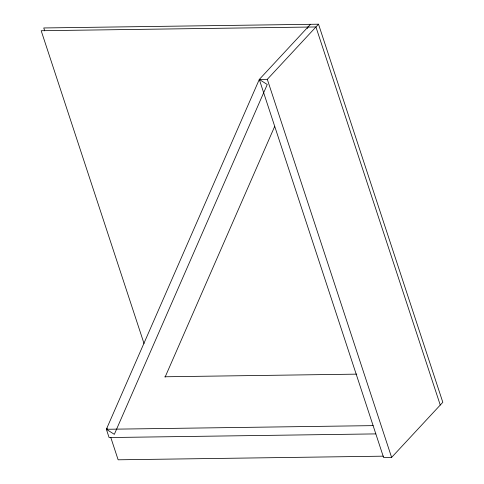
<?xml version="1.0" encoding="UTF-8"?>
<svg xmlns="http://www.w3.org/2000/svg" width="484" height="484" viewBox="0 0 484 484"><rect width="100%" height="100%" fill="white"/><g stroke="black" fill="none" stroke-linecap="round" stroke-linejoin="round"><path stroke-width="0.73" d="M375.832 433.9L109.088 437.548L106.365 429.278L259.291 79.443L310.492 24.309M307.328 28.453L307.933 27.068M165.092 377.115L274.712 126.342M267.307 79.334L318.508 24.2L442.818 402.289L391.616 457.416L383.6 457.531L259.291 79.443L267.307 79.334L391.616 457.416M259.291 79.443L267.259 84.5L114.333 434.342L106.365 429.278L107.388 428.177M318.508 24.2L43.748 27.957L44.691 30.831M164.826 376.77L356.769 374.144M106.365 429.278L373.11 425.63M383.37 456.17L118.132 459.8L110.836 437.603M440.252 405.041L315.943 26.959L41.182 30.716L144.026 343.519"/></g></svg>
